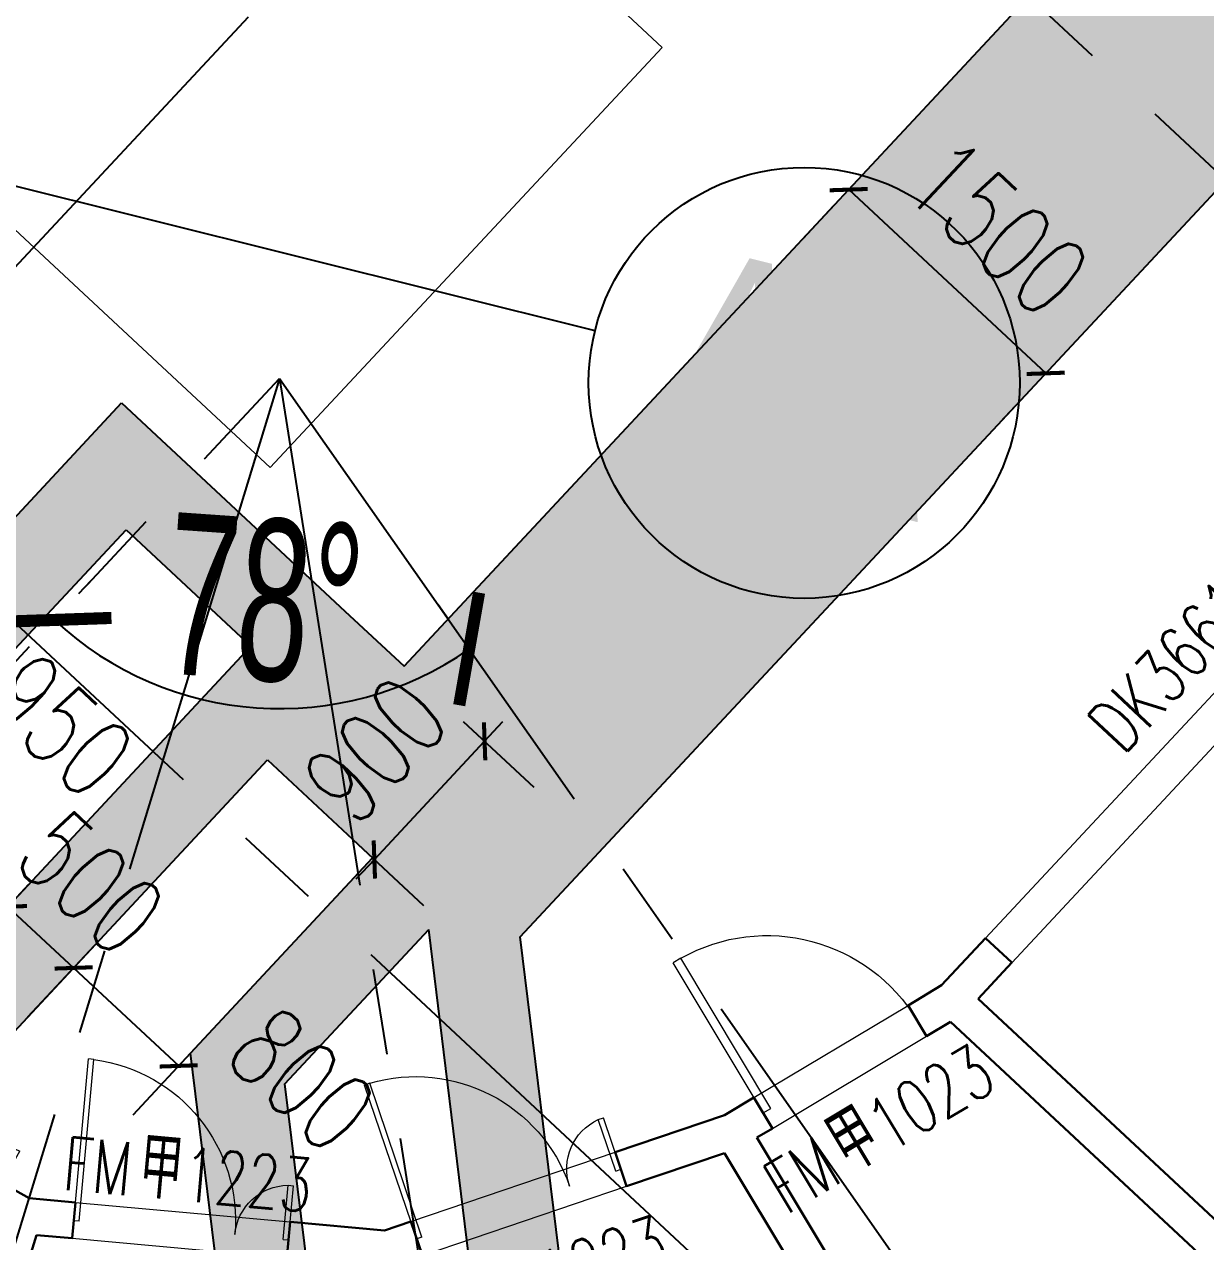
# Model space of a CAD drawing. Extents: x 138868 to 1251000, y -188972 to 132579.
# Drawn here: x 260865 to 267441, y -122574 to -115795 of the extents above; entities that cross this region are included whole.
import ezdxf
from ezdxf.enums import TextEntityAlignment as Align

# ---------------------------------------------------------------- set-up
doc = ezdxf.new("R2010")
doc.units = 0
doc.linetypes.add('CENTER2', pattern=[28.575, 19.05, -3.175, 3.175, -3.175])
doc.layers.get('0').update_dxf_attribs({"color": 8})
doc.layers.get('Defpoints').update_dxf_attribs({"color": 8})
for name, color, linetype in [('#幕墙线-平面', 8, 'Continuous'), ('#标注', 8, 'Continuous'), ('#轴线', 8, 'CENTER2'), ('A-FLOR-PIPE', 8, 'Continuous'), ('A-ROAD', 8, 'Continuous'), ('WINDOW_TEXT', 8, 'Continuous')]:
    doc.layers.add(name, color=color, linetype=linetype)
for name, color, linetype, lineweight in [('DOOR_FIRE', 8, 'Continuous', 13), ('DOOR_FIRE_TEXT', 8, 'Continuous', 9), ('E', 8, 'Continuous', 9), ('PUB_DIM', 8, 'Continuous', 5), ('WALL', 8, 'Continuous', 30), ('WINDOW', 8, 'Continuous', 13)]:
    doc.layers.add(name, color=color, linetype=linetype, lineweight=lineweight)
doc.styles.add('_TCH_DIM_T3', font='SIMPLEX', dxfattribs={"width": 0.705882, "bigfont": 'GBCBIG'})
doc.styles.add('_TCH_WINDOW', font='SIMPLEX', dxfattribs={"height": 3.5, "bigfont": 'GBCBIG'})
doc.styles.add('JHZX', font='jrs.shx', dxfattribs={"width": 0.6, "bigfont": 'jhz.shx'})
doc.dimstyles.new('_TCH_ARCH&&150', dxfattribs={"dimtxt": 446.25, "dimasz": 150, "dimexe": 375, "dimexo": 450, "dimgap": 189.375, "dimtad": 1, "dimdec": 0, "dimzin": 0, "dimdsep": 46, "dimtxsty": '_TCH_DIM_T3', "dimblk": 'ARCHTICK', "dimcen": 0.09, "dimclrt": 7, "dimazin": 2, "dimtfac": 1, "dimtdec": 0, "dimtix": 1, "dimtmove": 2, "dimatfit": 3, "dimfxl": 150, "dimtolj": 1, "dimtzin": 0, "dimarcsym": 0})
doc.dimstyles.new('JZBZ-300', dxfattribs={"dimscale": 300, "dimtxt": 3, "dimasz": 1.5, "dimexe": 1, "dimexo": 1, "dimgap": 0.5, "dimtad": 1, "dimdec": 0, "dimdsep": 46, "dimtxsty": 'JHZX', "dimblk1": 'ARCHTICK', "dimblk2": 'ARCHTICK', "dimsah": 1, "dimcen": 0, "dimclrd": 1, "dimclre": 1, "dimclrt": 2, "dimadec": 1, "dimazin": 2, "dimtfac": 1, "dimtdec": 0, "dimtix": 1, "dimtmove": 0, "dimatfit": 3, "dimfxl": 1, "dimtolj": 1, "dimlwd": -1, "dimlwe": -1, "dimarcsym": 1})

# ---------------------------------------------------------------- blocks, each defined once
blk = doc.blocks.new('_ARCHTICK')
at = {"color": 0, "linetype": 'ByBlock', "const_width": 0.15}
blk.add_lwpolyline([(-0.5, -0.5), (0.5, 0.5)], dxfattribs=at)
blk = doc.blocks.new('*D193')
at = {"layer": 'Defpoints', "color": 0, "transparency": 16777216}
for p in [(-15859, -14807.2), (-14761.9, -15830.2), (-14984, -16068.4)]:
    blk.add_point(p, dxfattribs=at)
at = {"layer": 'PUB_DIM', "color": 0, "lineweight": -2, "transparency": 16777216}
for p, q in [((-16081, -15045.4), (-14984, -16068.4)), ((-16165.9, -15136.4), (-16336.8, -15319.6)), ((-15068.8, -16159.4), (-15239.7, -16342.6))]:
    blk.add_line(p, q, dxfattribs=at)
at = {"layer": 'PUB_DIM', "color": 0, "lineweight": -2, "transparency": 16777216, "xscale": 150, "yscale": 150, "zscale": 150}
for p, rotation in [((-16081, -15045.4), 137.0000000000141), ((-14984, -16068.4), 317.0000000000141)]:
    blk.add_blockref('_ARCHTICK', p, dxfattribs=dict(at, rotation=rotation))
at = {"layer": 'PUB_DIM', "color": 7, "transparency": 16777216, "insert": (-15251.2, -15255.2), "char_height": 446.25, "attachment_point": 5, "rotation": 317, "style": '_TCH_DIM_T3'}
blk.add_mtext('\\A1;1500', dxfattribs=at)
blk = doc.blocks.new('*D222')
at = {"layer": 'Defpoints', "color": 0, "transparency": 16777216}
for p in [(-19974.4, -18927.3), (-19389.3, -19472.9), (-19811.2, -19925.2)]:
    blk.add_point(p, dxfattribs=at)
at = {"layer": 'PUB_DIM', "color": 0, "lineweight": -2, "transparency": 16777216}
for p, q in [((-20281.3, -19256.4), (-20652, -19653.9)), ((-20396.2, -19379.6), (-19811.2, -19925.2)), ((-19696.2, -19802), (-20066.9, -20199.5))]:
    blk.add_line(p, q, dxfattribs=at)
at = {"layer": 'PUB_DIM', "color": 0, "lineweight": -2, "transparency": 16777216, "xscale": 150, "yscale": 150, "zscale": 150}
for p, rotation in [((-20396.2, -19379.6), 137.00000000001), ((-19811.2, -19925.2), 317.00000000001)]:
    blk.add_blockref('_ARCHTICK', p, dxfattribs=dict(at, rotation=rotation))
at = {"layer": 'PUB_DIM', "color": 7, "transparency": 16777216, "insert": (-19123.9, -20002), "char_height": 446.25, "attachment_point": 5, "rotation": 317, "style": '_TCH_DIM_T3'}
blk.add_mtext('\\A1;800', dxfattribs=at)
blk = doc.blocks.new('*D223')
at = {"layer": 'Defpoints', "color": 0, "transparency": 16777216}
for p in [(-20340.1, -18586.3), (-19974.4, -18927.3), (-20396.2, -19379.6)]:
    blk.add_point(p, dxfattribs=at)
at = {"layer": 'PUB_DIM', "color": 0, "lineweight": -2, "transparency": 16777216}
for p, q in [((-20647, -18915.4), (-21017.7, -19312.9)), ((-20761.9, -19038.6), (-20871.6, -18936.3)), ((-20761.9, -19038.6), (-20396.2, -19379.6)), ((-20281.3, -19256.4), (-20652, -19653.9)), ((-20396.2, -19379.6), (-20286.5, -19481.9))]:
    blk.add_line(p, q, dxfattribs=at)
at = {"layer": 'PUB_DIM', "color": 0, "lineweight": -2, "transparency": 16777216, "xscale": 150, "yscale": 150, "zscale": 150}
for p, rotation in [((-20761.9, -19038.6), 317.0000000000099), ((-20396.2, -19379.6), 137.0000000000099)]:
    blk.add_blockref('_ARCHTICK', p, dxfattribs=dict(at, rotation=rotation))
at = {"layer": 'PUB_DIM', "color": 7, "transparency": 16777216, "insert": (-20297.8, -18907.4), "char_height": 446.25, "attachment_point": 5, "rotation": 317, "style": '_TCH_DIM_T3'}
blk.add_mtext('\\A1;500', dxfattribs=at)
blk = doc.blocks.new('*D224')
at = {"layer": 'Defpoints', "color": 0, "transparency": 16777216}
for p in [(-21034.9, -17938.4), (-20340.1, -18586.3), (-20761.9, -19038.6)]:
    blk.add_point(p, dxfattribs=at)
at = {"layer": 'PUB_DIM', "color": 0, "lineweight": -2, "transparency": 16777216}
for p, q in [((-21341.8, -18267.5), (-21712.5, -18665)), ((-21456.7, -18390.7), (-20761.9, -19038.6)), ((-20647, -18915.4), (-21017.7, -19312.9))]:
    blk.add_line(p, q, dxfattribs=at)
at = {"layer": 'PUB_DIM', "color": 0, "lineweight": -2, "transparency": 16777216, "xscale": 150, "yscale": 150, "zscale": 150}
for p, rotation in [((-21456.7, -18390.7), 137.00000000001), ((-20761.9, -19038.6), 317.00000000001)]:
    blk.add_blockref('_ARCHTICK', p, dxfattribs=dict(at, rotation=rotation))
at = {"layer": 'PUB_DIM', "color": 7, "transparency": 16777216, "insert": (-20469.9, -18029), "char_height": 446.25, "attachment_point": 5, "rotation": 317, "style": '_TCH_DIM_T3'}
blk.add_mtext('\\A1;950', dxfattribs=at)
blk = doc.blocks.new('*D229')
at = {"layer": 'Defpoints', "color": 0, "transparency": 16777216}
for p in [(-18556.2, -17699.7), (-18108, -18117.6), (-19170, -18357.9)]:
    blk.add_point(p, dxfattribs=at)
at = {"layer": 'PUB_DIM', "color": 0, "lineweight": -2, "transparency": 16777216}
for p, q in [((-18227.1, -18006.6), (-17833.8, -18373.3)), ((-18108, -18117.6), (-18005.7, -18007.9)), ((-18721.8, -18775.8), (-18108, -18117.6)), ((-18840.9, -18664.8), (-18447.6, -19031.5)), ((-18721.8, -18775.8), (-18824.1, -18885.5))]:
    blk.add_line(p, q, dxfattribs=at)
at = {"layer": 'PUB_DIM', "color": 0, "lineweight": -2, "transparency": 16777216, "xscale": 150, "yscale": 150, "zscale": 150}
for p, rotation in [((-18108, -18117.6), 227.0000000001471), ((-18721.8, -18775.8), 47.00000000014708)]:
    blk.add_blockref('_ARCHTICK', p, dxfattribs=dict(at, rotation=rotation))
at = {"layer": 'PUB_DIM', "color": 7, "transparency": 16777216, "insert": (-18716.6, -18165.4), "char_height": 446.25, "attachment_point": 5, "rotation": 47, "style": '_TCH_DIM_T3'}
blk.add_mtext('\\A1;900', dxfattribs=at)
blk = doc.blocks.new('*D231')
at = {"layer": 'Defpoints', "color": 0, "transparency": 16777216}
for p in [(-15859, -14807.2), (-14761.9, -15830.2), (-14984, -16068.4)]:
    blk.add_point(p, dxfattribs=at)
at = {"layer": 'PUB_DIM', "color": 0, "lineweight": -2, "transparency": 16777216}
for p, q in [((-16081, -15045.4), (-14984, -16068.4)), ((-16165.9, -15136.4), (-16336.8, -15319.6)), ((-15068.8, -16159.4), (-15239.7, -16342.6))]:
    blk.add_line(p, q, dxfattribs=at)
at = {"layer": 'PUB_DIM', "color": 0, "lineweight": -2, "transparency": 16777216, "xscale": 150, "yscale": 150, "zscale": 150}
for p, rotation in [((-16081, -15045.4), 137.0000000000141), ((-14984, -16068.4), 317.0000000000141)]:
    blk.add_blockref('_ARCHTICK', p, dxfattribs=dict(at, rotation=rotation))
at = {"layer": 'PUB_DIM', "color": 7, "transparency": 16777216, "insert": (-15251.2, -15255.2), "char_height": 446.25, "attachment_point": 5, "rotation": 317, "style": '_TCH_DIM_T3'}
blk.add_mtext('\\A1;1500', dxfattribs=at)
blk = doc.blocks.new('*D260')
at = {"layer": 'Defpoints', "color": 0, "transparency": 16777216}
for p in [(-19974.4, -18927.3), (-19389.3, -19472.9), (-19811.2, -19925.2)]:
    blk.add_point(p, dxfattribs=at)
at = {"layer": 'PUB_DIM', "color": 0, "lineweight": -2, "transparency": 16777216}
for p, q in [((-20281.3, -19256.4), (-20652, -19653.9)), ((-20396.2, -19379.6), (-19811.2, -19925.2)), ((-19696.2, -19802), (-20066.9, -20199.5))]:
    blk.add_line(p, q, dxfattribs=at)
at = {"layer": 'PUB_DIM', "color": 0, "lineweight": -2, "transparency": 16777216, "xscale": 150, "yscale": 150, "zscale": 150}
for p, rotation in [((-20396.2, -19379.6), 137.00000000001), ((-19811.2, -19925.2), 317.00000000001)]:
    blk.add_blockref('_ARCHTICK', p, dxfattribs=dict(at, rotation=rotation))
at = {"layer": 'PUB_DIM', "color": 7, "transparency": 16777216, "insert": (-19123.9, -20002), "char_height": 446.25, "attachment_point": 5, "rotation": 317, "style": '_TCH_DIM_T3'}
blk.add_mtext('\\A1;800', dxfattribs=at)
blk = doc.blocks.new('*D261')
at = {"layer": 'Defpoints', "color": 0, "transparency": 16777216}
for p in [(-20340.1, -18586.3), (-19974.4, -18927.3), (-20396.2, -19379.6)]:
    blk.add_point(p, dxfattribs=at)
at = {"layer": 'PUB_DIM', "color": 0, "lineweight": -2, "transparency": 16777216}
for p, q in [((-20647, -18915.4), (-21017.7, -19312.9)), ((-20761.9, -19038.6), (-20871.6, -18936.3)), ((-20761.9, -19038.6), (-20396.2, -19379.6)), ((-20281.3, -19256.4), (-20652, -19653.9)), ((-20396.2, -19379.6), (-20286.5, -19481.9))]:
    blk.add_line(p, q, dxfattribs=at)
at = {"layer": 'PUB_DIM', "color": 0, "lineweight": -2, "transparency": 16777216, "xscale": 150, "yscale": 150, "zscale": 150}
for p, rotation in [((-20761.9, -19038.6), 317.0000000000099), ((-20396.2, -19379.6), 137.0000000000099)]:
    blk.add_blockref('_ARCHTICK', p, dxfattribs=dict(at, rotation=rotation))
at = {"layer": 'PUB_DIM', "color": 7, "transparency": 16777216, "insert": (-20297.8, -18907.4), "char_height": 446.25, "attachment_point": 5, "rotation": 317, "style": '_TCH_DIM_T3'}
blk.add_mtext('\\A1;500', dxfattribs=at)
blk = doc.blocks.new('*D262')
at = {"layer": 'Defpoints', "color": 0, "transparency": 16777216}
for p in [(-21034.9, -17938.4), (-20340.1, -18586.3), (-20761.9, -19038.6)]:
    blk.add_point(p, dxfattribs=at)
at = {"layer": 'PUB_DIM', "color": 0, "lineweight": -2, "transparency": 16777216}
for p, q in [((-21341.8, -18267.5), (-21712.5, -18665)), ((-21456.7, -18390.7), (-20761.9, -19038.6)), ((-20647, -18915.4), (-21017.7, -19312.9))]:
    blk.add_line(p, q, dxfattribs=at)
at = {"layer": 'PUB_DIM', "color": 0, "lineweight": -2, "transparency": 16777216, "xscale": 150, "yscale": 150, "zscale": 150}
for p, rotation in [((-21456.7, -18390.7), 137.00000000001), ((-20761.9, -19038.6), 317.00000000001)]:
    blk.add_blockref('_ARCHTICK', p, dxfattribs=dict(at, rotation=rotation))
at = {"layer": 'PUB_DIM', "color": 7, "transparency": 16777216, "insert": (-20469.9, -18029), "char_height": 446.25, "attachment_point": 5, "rotation": 317, "style": '_TCH_DIM_T3'}
blk.add_mtext('\\A1;950', dxfattribs=at)
blk = doc.blocks.new('*D267')
at = {"layer": 'Defpoints', "color": 0, "transparency": 16777216}
for p in [(-18556.2, -17699.7), (-18108, -18117.6), (-19170, -18357.9)]:
    blk.add_point(p, dxfattribs=at)
at = {"layer": 'PUB_DIM', "color": 0, "lineweight": -2, "transparency": 16777216}
for p, q in [((-18227.1, -18006.6), (-17833.8, -18373.3)), ((-18108, -18117.6), (-18005.7, -18007.9)), ((-18721.8, -18775.8), (-18108, -18117.6)), ((-18840.9, -18664.8), (-18447.6, -19031.5)), ((-18721.8, -18775.8), (-18824.1, -18885.5))]:
    blk.add_line(p, q, dxfattribs=at)
at = {"layer": 'PUB_DIM', "color": 0, "lineweight": -2, "transparency": 16777216, "xscale": 150, "yscale": 150, "zscale": 150}
for p, rotation in [((-18108, -18117.6), 227.0000000001471), ((-18721.8, -18775.8), 47.00000000014708)]:
    blk.add_blockref('_ARCHTICK', p, dxfattribs=dict(at, rotation=rotation))
at = {"layer": 'PUB_DIM', "color": 7, "transparency": 16777216, "insert": (-18716.6, -18165.4), "char_height": 446.25, "attachment_point": 5, "rotation": 47, "style": '_TCH_DIM_T3'}
blk.add_mtext('\\A1;900', dxfattribs=at)
blk = doc.blocks.new('*D269')
at = {"layer": 'Defpoints', "color": 0, "transparency": 16777216}
for p in [(-15859, -14807.2), (-14761.9, -15830.2), (-14984, -16068.4)]:
    blk.add_point(p, dxfattribs=at)
at = {"layer": 'PUB_DIM', "color": 0, "lineweight": -2, "transparency": 16777216}
for p, q in [((-16081, -15045.4), (-14984, -16068.4)), ((-16165.9, -15136.4), (-16336.8, -15319.6)), ((-15068.8, -16159.4), (-15239.7, -16342.6))]:
    blk.add_line(p, q, dxfattribs=at)
at = {"layer": 'PUB_DIM', "color": 0, "lineweight": -2, "transparency": 16777216, "xscale": 150, "yscale": 150, "zscale": 150}
for p, rotation in [((-16081, -15045.4), 137.0000000000141), ((-14984, -16068.4), 317.0000000000141)]:
    blk.add_blockref('_ARCHTICK', p, dxfattribs=dict(at, rotation=rotation))
at = {"layer": 'PUB_DIM', "color": 7, "transparency": 16777216, "insert": (-15251.2, -15255.2), "char_height": 446.25, "attachment_point": 5, "rotation": 317, "style": '_TCH_DIM_T3'}
blk.add_mtext('\\A1;1500', dxfattribs=at)
blk = doc.blocks.new('*D298')
at = {"layer": 'Defpoints', "color": 0, "transparency": 16777216}
for p in [(-19974.4, -18927.3), (-19389.3, -19472.9), (-19811.2, -19925.2)]:
    blk.add_point(p, dxfattribs=at)
at = {"layer": 'PUB_DIM', "color": 0, "lineweight": -2, "transparency": 16777216}
for p, q in [((-20281.3, -19256.4), (-20652, -19653.9)), ((-20396.2, -19379.6), (-19811.2, -19925.2)), ((-19696.2, -19802), (-20066.9, -20199.5))]:
    blk.add_line(p, q, dxfattribs=at)
at = {"layer": 'PUB_DIM', "color": 0, "lineweight": -2, "transparency": 16777216, "xscale": 150, "yscale": 150, "zscale": 150}
for p, rotation in [((-20396.2, -19379.6), 137.00000000001), ((-19811.2, -19925.2), 317.00000000001)]:
    blk.add_blockref('_ARCHTICK', p, dxfattribs=dict(at, rotation=rotation))
at = {"layer": 'PUB_DIM', "color": 7, "transparency": 16777216, "insert": (-19123.9, -20002), "char_height": 446.25, "attachment_point": 5, "rotation": 317, "style": '_TCH_DIM_T3'}
blk.add_mtext('\\A1;800', dxfattribs=at)
blk = doc.blocks.new('*D299')
at = {"layer": 'Defpoints', "color": 0, "transparency": 16777216}
for p in [(-20340.1, -18586.3), (-19974.4, -18927.3), (-20396.2, -19379.6)]:
    blk.add_point(p, dxfattribs=at)
at = {"layer": 'PUB_DIM', "color": 0, "lineweight": -2, "transparency": 16777216}
for p, q in [((-20647, -18915.4), (-21017.7, -19312.9)), ((-20761.9, -19038.6), (-20871.6, -18936.3)), ((-20761.9, -19038.6), (-20396.2, -19379.6)), ((-20281.3, -19256.4), (-20652, -19653.9)), ((-20396.2, -19379.6), (-20286.5, -19481.9))]:
    blk.add_line(p, q, dxfattribs=at)
at = {"layer": 'PUB_DIM', "color": 0, "lineweight": -2, "transparency": 16777216, "xscale": 150, "yscale": 150, "zscale": 150}
for p, rotation in [((-20761.9, -19038.6), 317.0000000000099), ((-20396.2, -19379.6), 137.0000000000099)]:
    blk.add_blockref('_ARCHTICK', p, dxfattribs=dict(at, rotation=rotation))
at = {"layer": 'PUB_DIM', "color": 7, "transparency": 16777216, "insert": (-20297.8, -18907.4), "char_height": 446.25, "attachment_point": 5, "rotation": 317, "style": '_TCH_DIM_T3'}
blk.add_mtext('\\A1;500', dxfattribs=at)
blk = doc.blocks.new('*D300')
at = {"layer": 'Defpoints', "color": 0, "transparency": 16777216}
for p in [(-21034.9, -17938.4), (-20340.1, -18586.3), (-20761.9, -19038.6)]:
    blk.add_point(p, dxfattribs=at)
at = {"layer": 'PUB_DIM', "color": 0, "lineweight": -2, "transparency": 16777216}
for p, q in [((-21341.8, -18267.5), (-21712.5, -18665)), ((-21456.7, -18390.7), (-20761.9, -19038.6)), ((-20647, -18915.4), (-21017.7, -19312.9))]:
    blk.add_line(p, q, dxfattribs=at)
at = {"layer": 'PUB_DIM', "color": 0, "lineweight": -2, "transparency": 16777216, "xscale": 150, "yscale": 150, "zscale": 150}
for p, rotation in [((-21456.7, -18390.7), 137.00000000001), ((-20761.9, -19038.6), 317.00000000001)]:
    blk.add_blockref('_ARCHTICK', p, dxfattribs=dict(at, rotation=rotation))
at = {"layer": 'PUB_DIM', "color": 7, "transparency": 16777216, "insert": (-20469.9, -18029), "char_height": 446.25, "attachment_point": 5, "rotation": 317, "style": '_TCH_DIM_T3'}
blk.add_mtext('\\A1;950', dxfattribs=at)
blk = doc.blocks.new('*D305')
at = {"layer": 'Defpoints', "color": 0, "transparency": 16777216}
for p in [(-18556.2, -17699.7), (-18108, -18117.6), (-19170, -18357.9)]:
    blk.add_point(p, dxfattribs=at)
at = {"layer": 'PUB_DIM', "color": 0, "lineweight": -2, "transparency": 16777216}
for p, q in [((-18227.1, -18006.6), (-17833.8, -18373.3)), ((-18108, -18117.6), (-18005.7, -18007.9)), ((-18721.8, -18775.8), (-18108, -18117.6)), ((-18840.9, -18664.8), (-18447.6, -19031.5)), ((-18721.8, -18775.8), (-18824.1, -18885.5))]:
    blk.add_line(p, q, dxfattribs=at)
at = {"layer": 'PUB_DIM', "color": 0, "lineweight": -2, "transparency": 16777216, "xscale": 150, "yscale": 150, "zscale": 150}
for p, rotation in [((-18108, -18117.6), 227.0000000001471), ((-18721.8, -18775.8), 47.00000000014708)]:
    blk.add_blockref('_ARCHTICK', p, dxfattribs=dict(at, rotation=rotation))
at = {"layer": 'PUB_DIM', "color": 7, "transparency": 16777216, "insert": (-18716.6, -18165.4), "char_height": 446.25, "attachment_point": 5, "rotation": 47, "style": '_TCH_DIM_T3'}
blk.add_mtext('\\A1;900', dxfattribs=at)
blk = doc.blocks.new('*D307')
at = {"layer": 'Defpoints', "color": 0, "transparency": 16777216}
for p in [(-15859, -14807.2), (-14761.9, -15830.2), (-14984, -16068.4)]:
    blk.add_point(p, dxfattribs=at)
at = {"layer": 'PUB_DIM', "color": 0, "lineweight": -2, "transparency": 16777216}
for p, q in [((-16081, -15045.4), (-14984, -16068.4)), ((-16165.9, -15136.4), (-16336.8, -15319.6)), ((-15068.8, -16159.4), (-15239.7, -16342.6))]:
    blk.add_line(p, q, dxfattribs=at)
at = {"layer": 'PUB_DIM', "color": 0, "lineweight": -2, "transparency": 16777216, "xscale": 150, "yscale": 150, "zscale": 150}
for p, rotation in [((-16081, -15045.4), 137.0000000000141), ((-14984, -16068.4), 317.0000000000141)]:
    blk.add_blockref('_ARCHTICK', p, dxfattribs=dict(at, rotation=rotation))
at = {"layer": 'PUB_DIM', "color": 7, "transparency": 16777216, "insert": (-15251.2, -15255.2), "char_height": 446.25, "attachment_point": 5, "rotation": 317, "style": '_TCH_DIM_T3'}
blk.add_mtext('\\A1;1500', dxfattribs=at)
blk = doc.blocks.new('*D336')
at = {"layer": 'Defpoints', "color": 0, "transparency": 16777216}
for p in [(-19974.4, -18927.3), (-19389.3, -19472.9), (-19811.2, -19925.2)]:
    blk.add_point(p, dxfattribs=at)
at = {"layer": 'PUB_DIM', "color": 0, "lineweight": -2, "transparency": 16777216}
for p, q in [((-20281.3, -19256.4), (-20652, -19653.9)), ((-20396.2, -19379.6), (-19811.2, -19925.2)), ((-19696.2, -19802), (-20066.9, -20199.5))]:
    blk.add_line(p, q, dxfattribs=at)
at = {"layer": 'PUB_DIM', "color": 0, "lineweight": -2, "transparency": 16777216, "xscale": 150, "yscale": 150, "zscale": 150}
for p, rotation in [((-20396.2, -19379.6), 137.00000000001), ((-19811.2, -19925.2), 317.00000000001)]:
    blk.add_blockref('_ARCHTICK', p, dxfattribs=dict(at, rotation=rotation))
at = {"layer": 'PUB_DIM', "color": 7, "transparency": 16777216, "insert": (-19123.9, -20002), "char_height": 446.25, "attachment_point": 5, "rotation": 317, "style": '_TCH_DIM_T3'}
blk.add_mtext('\\A1;800', dxfattribs=at)
blk = doc.blocks.new('*D337')
at = {"layer": 'Defpoints', "color": 0, "transparency": 16777216}
for p in [(-20340.1, -18586.3), (-19974.4, -18927.3), (-20396.2, -19379.6)]:
    blk.add_point(p, dxfattribs=at)
at = {"layer": 'PUB_DIM', "color": 0, "lineweight": -2, "transparency": 16777216}
for p, q in [((-20647, -18915.4), (-21017.7, -19312.9)), ((-20761.9, -19038.6), (-20871.6, -18936.3)), ((-20761.9, -19038.6), (-20396.2, -19379.6)), ((-20281.3, -19256.4), (-20652, -19653.9)), ((-20396.2, -19379.6), (-20286.5, -19481.9))]:
    blk.add_line(p, q, dxfattribs=at)
at = {"layer": 'PUB_DIM', "color": 0, "lineweight": -2, "transparency": 16777216, "xscale": 150, "yscale": 150, "zscale": 150}
for p, rotation in [((-20761.9, -19038.6), 317.0000000000099), ((-20396.2, -19379.6), 137.0000000000099)]:
    blk.add_blockref('_ARCHTICK', p, dxfattribs=dict(at, rotation=rotation))
at = {"layer": 'PUB_DIM', "color": 7, "transparency": 16777216, "insert": (-20297.8, -18907.4), "char_height": 446.25, "attachment_point": 5, "rotation": 317, "style": '_TCH_DIM_T3'}
blk.add_mtext('\\A1;500', dxfattribs=at)
blk = doc.blocks.new('*D338')
at = {"layer": 'Defpoints', "color": 0, "transparency": 16777216}
for p in [(-21034.9, -17938.4), (-20340.1, -18586.3), (-20761.9, -19038.6)]:
    blk.add_point(p, dxfattribs=at)
at = {"layer": 'PUB_DIM', "color": 0, "lineweight": -2, "transparency": 16777216}
for p, q in [((-21341.8, -18267.5), (-21712.5, -18665)), ((-21456.7, -18390.7), (-20761.9, -19038.6)), ((-20647, -18915.4), (-21017.7, -19312.9))]:
    blk.add_line(p, q, dxfattribs=at)
at = {"layer": 'PUB_DIM', "color": 0, "lineweight": -2, "transparency": 16777216, "xscale": 150, "yscale": 150, "zscale": 150}
for p, rotation in [((-21456.7, -18390.7), 137.00000000001), ((-20761.9, -19038.6), 317.00000000001)]:
    blk.add_blockref('_ARCHTICK', p, dxfattribs=dict(at, rotation=rotation))
at = {"layer": 'PUB_DIM', "color": 7, "transparency": 16777216, "insert": (-20469.9, -18029), "char_height": 446.25, "attachment_point": 5, "rotation": 317, "style": '_TCH_DIM_T3'}
blk.add_mtext('\\A1;950', dxfattribs=at)
blk = doc.blocks.new('*D343')
at = {"layer": 'Defpoints', "color": 0, "transparency": 16777216}
for p in [(-18556.2, -17699.7), (-18108, -18117.6), (-19170, -18357.9)]:
    blk.add_point(p, dxfattribs=at)
at = {"layer": 'PUB_DIM', "color": 0, "lineweight": -2, "transparency": 16777216}
for p, q in [((-18227.1, -18006.6), (-17833.8, -18373.3)), ((-18108, -18117.6), (-18005.7, -18007.9)), ((-18721.8, -18775.8), (-18108, -18117.6)), ((-18840.9, -18664.8), (-18447.6, -19031.5)), ((-18721.8, -18775.8), (-18824.1, -18885.5))]:
    blk.add_line(p, q, dxfattribs=at)
at = {"layer": 'PUB_DIM', "color": 0, "lineweight": -2, "transparency": 16777216, "xscale": 150, "yscale": 150, "zscale": 150}
for p, rotation in [((-18108, -18117.6), 227.0000000001471), ((-18721.8, -18775.8), 47.00000000014708)]:
    blk.add_blockref('_ARCHTICK', p, dxfattribs=dict(at, rotation=rotation))
at = {"layer": 'PUB_DIM', "color": 7, "transparency": 16777216, "insert": (-18716.6, -18165.4), "char_height": 446.25, "attachment_point": 5, "rotation": 47, "style": '_TCH_DIM_T3'}
blk.add_mtext('\\A1;900', dxfattribs=at)
blk = doc.blocks.new('*D345')
at = {"layer": 'Defpoints', "color": 0, "transparency": 16777216}
for p in [(-15859, -14807.2), (-14761.9, -15830.2), (-14984, -16068.4)]:
    blk.add_point(p, dxfattribs=at)
at = {"layer": 'PUB_DIM', "color": 0, "lineweight": -2, "transparency": 16777216}
for p, q in [((-16081, -15045.4), (-14984, -16068.4)), ((-16165.9, -15136.4), (-16336.8, -15319.6)), ((-15068.8, -16159.4), (-15239.7, -16342.6))]:
    blk.add_line(p, q, dxfattribs=at)
at = {"layer": 'PUB_DIM', "color": 0, "lineweight": -2, "transparency": 16777216, "xscale": 150, "yscale": 150, "zscale": 150}
for p, rotation in [((-16081, -15045.4), 137.0000000000141), ((-14984, -16068.4), 317.0000000000141)]:
    blk.add_blockref('_ARCHTICK', p, dxfattribs=dict(at, rotation=rotation))
at = {"layer": 'PUB_DIM', "color": 7, "transparency": 16777216, "insert": (-15251.2, -15255.2), "char_height": 446.25, "attachment_point": 5, "rotation": 317, "style": '_TCH_DIM_T3'}
blk.add_mtext('\\A1;1500', dxfattribs=at)
blk = doc.blocks.new('*D374')
at = {"layer": 'Defpoints', "color": 0, "transparency": 16777216}
for p in [(-19974.4, -18927.3), (-19389.3, -19472.9), (-19811.2, -19925.2)]:
    blk.add_point(p, dxfattribs=at)
at = {"layer": 'PUB_DIM', "color": 0, "lineweight": -2, "transparency": 16777216}
for p, q in [((-20281.3, -19256.4), (-20652, -19653.9)), ((-20396.2, -19379.6), (-19811.2, -19925.2)), ((-19696.2, -19802), (-20066.9, -20199.5))]:
    blk.add_line(p, q, dxfattribs=at)
at = {"layer": 'PUB_DIM', "color": 0, "lineweight": -2, "transparency": 16777216, "xscale": 150, "yscale": 150, "zscale": 150}
for p, rotation in [((-20396.2, -19379.6), 137.00000000001), ((-19811.2, -19925.2), 317.00000000001)]:
    blk.add_blockref('_ARCHTICK', p, dxfattribs=dict(at, rotation=rotation))
at = {"layer": 'PUB_DIM', "color": 7, "transparency": 16777216, "insert": (-19123.9, -20002), "char_height": 446.25, "attachment_point": 5, "rotation": 317, "style": '_TCH_DIM_T3'}
blk.add_mtext('\\A1;800', dxfattribs=at)
blk = doc.blocks.new('*D375')
at = {"layer": 'Defpoints', "color": 0, "transparency": 16777216}
for p in [(-20340.1, -18586.3), (-19974.4, -18927.3), (-20396.2, -19379.6)]:
    blk.add_point(p, dxfattribs=at)
at = {"layer": 'PUB_DIM', "color": 0, "lineweight": -2, "transparency": 16777216}
for p, q in [((-20647, -18915.4), (-21017.7, -19312.9)), ((-20761.9, -19038.6), (-20871.6, -18936.3)), ((-20761.9, -19038.6), (-20396.2, -19379.6)), ((-20281.3, -19256.4), (-20652, -19653.9)), ((-20396.2, -19379.6), (-20286.5, -19481.9))]:
    blk.add_line(p, q, dxfattribs=at)
at = {"layer": 'PUB_DIM', "color": 0, "lineweight": -2, "transparency": 16777216, "xscale": 150, "yscale": 150, "zscale": 150}
for p, rotation in [((-20761.9, -19038.6), 317.0000000000099), ((-20396.2, -19379.6), 137.0000000000099)]:
    blk.add_blockref('_ARCHTICK', p, dxfattribs=dict(at, rotation=rotation))
at = {"layer": 'PUB_DIM', "color": 7, "transparency": 16777216, "insert": (-20297.8, -18907.4), "char_height": 446.25, "attachment_point": 5, "rotation": 317, "style": '_TCH_DIM_T3'}
blk.add_mtext('\\A1;500', dxfattribs=at)
blk = doc.blocks.new('*D376')
at = {"layer": 'Defpoints', "color": 0, "transparency": 16777216}
for p in [(-21034.9, -17938.4), (-20340.1, -18586.3), (-20761.9, -19038.6)]:
    blk.add_point(p, dxfattribs=at)
at = {"layer": 'PUB_DIM', "color": 0, "lineweight": -2, "transparency": 16777216}
for p, q in [((-21341.8, -18267.5), (-21712.5, -18665)), ((-21456.7, -18390.7), (-20761.9, -19038.6)), ((-20647, -18915.4), (-21017.7, -19312.9))]:
    blk.add_line(p, q, dxfattribs=at)
at = {"layer": 'PUB_DIM', "color": 0, "lineweight": -2, "transparency": 16777216, "xscale": 150, "yscale": 150, "zscale": 150}
for p, rotation in [((-21456.7, -18390.7), 137.00000000001), ((-20761.9, -19038.6), 317.00000000001)]:
    blk.add_blockref('_ARCHTICK', p, dxfattribs=dict(at, rotation=rotation))
at = {"layer": 'PUB_DIM', "color": 7, "transparency": 16777216, "insert": (-20469.9, -18029), "char_height": 446.25, "attachment_point": 5, "rotation": 317, "style": '_TCH_DIM_T3'}
blk.add_mtext('\\A1;950', dxfattribs=at)
blk = doc.blocks.new('*D381')
at = {"layer": 'Defpoints', "color": 0, "transparency": 16777216}
for p in [(-18556.2, -17699.7), (-18108, -18117.6), (-19170, -18357.9)]:
    blk.add_point(p, dxfattribs=at)
at = {"layer": 'PUB_DIM', "color": 0, "lineweight": -2, "transparency": 16777216}
for p, q in [((-18227.1, -18006.6), (-17833.8, -18373.3)), ((-18108, -18117.6), (-18005.7, -18007.9)), ((-18721.8, -18775.8), (-18108, -18117.6)), ((-18840.9, -18664.8), (-18447.6, -19031.5)), ((-18721.8, -18775.8), (-18824.1, -18885.5))]:
    blk.add_line(p, q, dxfattribs=at)
at = {"layer": 'PUB_DIM', "color": 0, "lineweight": -2, "transparency": 16777216, "xscale": 150, "yscale": 150, "zscale": 150}
for p, rotation in [((-18108, -18117.6), 227.0000000001471), ((-18721.8, -18775.8), 47.00000000014708)]:
    blk.add_blockref('_ARCHTICK', p, dxfattribs=dict(at, rotation=rotation))
at = {"layer": 'PUB_DIM', "color": 7, "transparency": 16777216, "insert": (-18716.6, -18165.4), "char_height": 446.25, "attachment_point": 5, "rotation": 47, "style": '_TCH_DIM_T3'}
blk.add_mtext('\\A1;900', dxfattribs=at)
blk = doc.blocks.new('$WINLIB2D$00000007')
for points in [[(-0.5, 0.5), (0.5, 0.5)], [(-0.5, 0.5), (-0.5, -0.5)], [(0.5, 0.5), (0.5, -0.5)], [(-0.5, -0.5), (0.5, -0.5)]]:
    blk.add_lwpolyline(points)
blk = doc.blocks.new('$DorLib2D$00000001')
for p, q in [((0.45, 0.975), (0.5, 0.975)), ((0.45, 0), (0.45, 0.975)), ((0.5, 0), (0.5, 0.975)), ((0.5, 0), (0.45, 0))]:
    blk.add_line(p, q)
blk.add_arc((0.475, 0), 0.975, 91.46928, 180)
blk = doc.blocks.new('$DorLib2D$00000225')
for p, q in [((0.475, -0.0014), (0.475, 0.7521)), ((0.475, 0.7521), (0.5, 0.7521)), ((0.5, -0.0014), (0.5, 0.7521)), ((-0.5, 0), (-0.5, 0.252)), ((-0.475, 0.252), (-0.5, 0.252)), ((-0.475, 0), (-0.475, 0.252)), ((-0.475, 0), (-0.5, 0)), ((0.475, -0.0014), (0.5, -0.0014))]:
    blk.add_line(p, q)
for centre, radius, start, end in [((0.5046, -0.0019), 0.7546, 92.2493, 179.7238), ((-0.5008, 0.0026), 0.2508, 359.7899, 84.0974)]:
    blk.add_arc(centre, radius, start, end)
blk = doc.blocks.new('*U3167')
blk.add_line((20, 0), (0, 0))
blk.add_circle((24, 0), 4)
at = {"style": 'JHZX', "width": 0.75}
blk.add_attdef('AXES', text='', height=4, dxfattribs=at).set_placement((24, 0), align=Align.MIDDLE_CENTER)
blk = doc.blocks.new('*D3338')
at = {"layer": '#标注', "ltscale": 300, "transparency": 16777216}
for p, q in [((261168.4, -118965), (261236, -118892.5)), ((263225.7, -119108.9), (263168.8, -119027.7))]:
    blk.add_line(p, q, dxfattribs=at)
blk.add_arc((262285.9, -117766.7), 1839.4, 227, 305, dxfattribs=at)
at = {"layer": 'Defpoints', "color": 0, "ltscale": 300, "transparency": 16777216}
for p in [(262285.9, -117766.7), (260963.8, -119184.4), (263397.8, -119354.6), (261748.1, -119525.7)]:
    blk.add_point(p, dxfattribs=at)
at = {"layer": '#标注', "ltscale": 300, "transparency": 16777216, "xscale": 450, "yscale": 450, "zscale": 450}
for p, rotation in [((261031.4, -119111.9), 136.9999999995453), ((263340.9, -119273.4), 35.000000000001)]:
    blk.add_blockref('_ARCHTICK', p, dxfattribs=dict(at, rotation=rotation))
at = {"layer": '#标注', "ltscale": 300, "transparency": 16777216, "insert": (262199.4, -119003.1), "char_height": 900, "attachment_point": 5, "rotation": 356, "style": 'JHZX'}
blk.add_mtext('\\A1;78°', dxfattribs=at)
blk = doc.blocks.new('*D3348')
at = {"layer": '#标注', "ltscale": 300, "transparency": 16777216}
for p, q in [((146690.9, -69157.6), (145493.7, -66906.1)), ((299030.4, -89213.5), (300769.5, -87348.6))]:
    blk.add_line(p, q, dxfattribs=at)
blk.add_arc((208802, -185971.6), 134550, 47, 118, dxfattribs=at)
at = {"layer": 'Defpoints', "color": 0, "ltscale": 300, "transparency": 16777216}
for p in [(253346.6, -59009.1), (146831.7, -69422.5), (298825.8, -89432.9), (208802, -185971.6)]:
    blk.add_point(p, dxfattribs=at)
at = {"layer": '#标注', "ltscale": 300, "transparency": 16777216, "xscale": 450, "yscale": 450, "zscale": 450}
for p, rotation in [((145634.6, -67171), 207.9999999999996), ((300564.9, -87568), 316.9999999936651)]:
    blk.add_blockref('_ARCHTICK', p, dxfattribs=dict(at, rotation=rotation))
at = {"layer": '#标注', "ltscale": 300, "transparency": 16777216, "insert": (226442.6, -51977.8), "char_height": 900, "attachment_point": 5, "rotation": 352.5, "style": 'JHZX'}
blk.add_mtext('\\A1;71°', dxfattribs=at)
blk = doc.blocks.new('*D3349')
at = {"layer": '#标注', "ltscale": 300, "transparency": 16777216}
for p, q in [((274351.2, -71051.6), (275020, -69879)), ((299030.4, -89213.5), (299951.1, -88226.2))]:
    blk.add_line(p, q, dxfattribs=at)
blk.add_arc((208802, -185971.6), 133350, 47, 60.3, dxfattribs=at)
at = {"layer": 'Defpoints', "color": 0, "ltscale": 300, "transparency": 16777216}
for p in [(274202.5, -71312.2), (291935.7, -81707.5), (298825.8, -89432.9), (208802, -185971.6)]:
    blk.add_point(p, dxfattribs=at)
at = {"layer": '#标注', "ltscale": 300, "transparency": 16777216, "xscale": 450, "yscale": 450, "zscale": 450}
for p, rotation in [((274871.4, -70139.6), 150.2999999171138), ((299746.5, -88445.6), 316.9999999936651)]:
    blk.add_blockref('_ARCHTICK', p, dxfattribs=dict(at, rotation=rotation))
at = {"layer": '#标注', "ltscale": 300, "transparency": 16777216, "insert": (288196.3, -78086.7), "char_height": 900, "attachment_point": 5, "rotation": 323.65, "style": 'JHZX'}
blk.add_mtext('\\A1;13.3°', dxfattribs=at)
blk = doc.blocks.new('*D3350')
at = {"layer": '#标注', "ltscale": 300, "transparency": 16777216}
for p, q in [((240808.3, -57601.5), (241134.8, -56291.6)), ((274351.2, -71051.6), (275020, -69879))]:
    blk.add_line(p, q, dxfattribs=at)
blk.add_arc((208802, -185971.6), 133350, 60.3, 76, dxfattribs=at)
at = {"layer": 'Defpoints', "color": 0, "ltscale": 300, "transparency": 16777216}
for p in [(240735.7, -57892.6), (264030.7, -64596.1), (274202.5, -71312.2), (208802, -185971.6)]:
    blk.add_point(p, dxfattribs=at)
at = {"layer": '#标注', "ltscale": 300, "transparency": 16777216, "xscale": 450, "yscale": 450, "zscale": 450}
for p, rotation in [((241062.3, -56582.7), 165.999999999999), ((274871.4, -70139.6), 330.2999999171137)]:
    blk.add_blockref('_ARCHTICK', p, dxfattribs=dict(at, rotation=rotation))
at = {"layer": '#标注', "ltscale": 300, "transparency": 16777216, "insert": (258655.2, -61644.4), "char_height": 900, "attachment_point": 5, "rotation": 338.15, "style": 'JHZX'}
blk.add_mtext('\\A1;15.7°', dxfattribs=at)
blk = doc.blocks.new('yougou')
at = {"layer": 'A-FLOR-PIPE'}
h = blk.add_hatch(dxfattribs=at)
h.set_pattern_fill('TRIANG', color=256, scale=100)
h.set_pattern_definition([(60, (-1254643.84, -298610.17), (-142.87495, 247.46673), [142.875, -142.875]), (120, (-1254643.84, -298610.17), (-285.74995, 3e-05), [142.875, -142.875]), (0, (-1254715.27, -298486.43), (142.875, 247.4667), [142.875, -142.875])])
h.paths.add_polyline_path([(-13264.9, -14224.8), (-8900.1, -9544.2), (-4535.3, -4863.5), (0, 0), (-7158.3, 6675.3), (-7499.3, 6309.6), (-706.7, -24.7), (-4730.5, -4339.7), (-11532.1, 2002.9), (-11873.1, 1637.2), (-5364, -4432.5), (-9387.8, -8747.5), (-15896.8, -2677.7), (-16237.8, -3043.4), (-9948.2, -8908.6), (-13972, -13223.6), (-20261.6, -7358.4), (-20602.6, -7724.1), (-14532.4, -13384.7), (-18556.2, -17699.7), (-18885.3, -17392.8), (-20128.6, -16233.4), (-23396.6, -19737.9), (-23030.9, -20078.9), (-20103.9, -16940), (-19409.1, -17587.9), (-21482.8, -19811.6), (-21844, -20993.3), (-21365.9, -21139.4), (-21038.4, -20068.2), (-19316.3, -18221.5), (-18731.2, -18767.1), (-19744.7, -19854), (-19527, -21626.9), (-19030.8, -21566), (-19220, -20024.5), (-18418.8, -19165.2), (-18137.5, -21456.3), (-17641.2, -21395.3), (-17910, -19206.1)])
for p, q in [((-18556.2, -17699.7), (-14532.4, -13384.7)), ((-17910, -19206.1), (-13264.9, -14224.8)), ((-23396.6, -19737.9), (-20128.6, -16233.4)), ((-20128.6, -16233.4), (-18885.3, -17392.8)), ((-23030.9, -20078.9), (-20103.9, -16940)), ((-20103.9, -16940), (-19409.1, -17587.9)), ((-18885.3, -17392.8), (-18556.2, -17699.7)), ((-21482.8, -19811.6), (-19409.1, -17587.9)), ((-21038.4, -20068.2), (-19316.3, -18221.5)), ((-19316.3, -18221.5), (-18731.2, -18767.1)), ((-19744.7, -19854), (-18731.2, -18767.1)), ((-19220, -20024.5), (-18418.8, -19165.2)), ((-18137.5, -21456.3), (-18418.8, -19165.2)), ((-17641.2, -21395.3), (-17910, -19206.1)), ((-19527, -21626.9), (-19744.7, -19854)), ((-19030.8, -21566), (-19220, -20024.5))]:
    blk.add_line(p, q, dxfattribs=at)
at = {"layer": 'PUB_DIM'}
for p1, p2, distance, picture, middle in [((-15859, -14807.2), (-14761.9, -15830.2), -325.6, '*D193', (-15251.2, -15255.2)), ((-15859, -14807.2), (-14761.9, -15830.2), -325.6, '*D231', (-15251.2, -15255.2)), ((-15859, -14807.2), (-14761.9, -15830.2), -325.6, '*D269', (-15251.2, -15255.2)), ((-15859, -14807.2), (-14761.9, -15830.2), -325.6, '*D307', (-15251.2, -15255.2)), ((-15859, -14807.2), (-14761.9, -15830.2), -325.6, '*D345', (-15251.2, -15255.2)), ((-19170, -18357.9), (-18556.2, -17699.7), -612.8, '*D229', (-18716.6, -18165.4)), ((-19170, -18357.9), (-18556.2, -17699.7), -612.8, '*D267', (-18716.6, -18165.4)), ((-19170, -18357.9), (-18556.2, -17699.7), -612.8, '*D305', (-18716.6, -18165.4)), ((-19170, -18357.9), (-18556.2, -17699.7), -612.8, '*D343', (-18716.6, -18165.4)), ((-19170, -18357.9), (-18556.2, -17699.7), -612.8, '*D381', (-18716.6, -18165.4)), ((-20340.1, -18586.3), (-19974.4, -18927.3), -618.5, '*D223', (-20297.8, -18907.4)), ((-20340.1, -18586.3), (-19974.4, -18927.3), -618.5, '*D261', (-20297.8, -18907.4)), ((-20340.1, -18586.3), (-19974.4, -18927.3), -618.5, '*D299', (-20297.8, -18907.4)), ((-20340.1, -18586.3), (-19974.4, -18927.3), -618.5, '*D337', (-20297.8, -18907.4)), ((-20340.1, -18586.3), (-19974.4, -18927.3), -618.5, '*D375', (-20297.8, -18907.4))]:
    dim = blk.add_aligned_dim(p1=p1, p2=p2, distance=distance, dimstyle='_TCH_ARCH&&150', dxfattribs=at)
    dim.commit()
    dim.dimension.update_dxf_attribs({"geometry": picture, "text_midpoint": middle})
for base, p1, p2, picture, middle in [((-20761.9, -19038.6), (-21034.9, -17938.4), (-20340.1, -18586.3), '*D224', (-20469.9, -18029)), ((-20761.9, -19038.6), (-21034.9, -17938.4), (-20340.1, -18586.3), '*D262', (-20469.9, -18029)), ((-20761.9, -19038.6), (-21034.9, -17938.4), (-20340.1, -18586.3), '*D300', (-20469.9, -18029)), ((-20761.9, -19038.6), (-21034.9, -17938.4), (-20340.1, -18586.3), '*D338', (-20469.9, -18029)), ((-20761.9, -19038.6), (-21034.9, -17938.4), (-20340.1, -18586.3), '*D376', (-20469.9, -18029)), ((-19811.2, -19925.2), (-19974.4, -18927.3), (-19389.3, -19472.9), '*D222', (-19123.9, -20002)), ((-19811.2, -19925.2), (-19974.4, -18927.3), (-19389.3, -19472.9), '*D260', (-19123.9, -20002)), ((-19811.2, -19925.2), (-19974.4, -18927.3), (-19389.3, -19472.9), '*D298', (-19123.9, -20002)), ((-19811.2, -19925.2), (-19974.4, -18927.3), (-19389.3, -19472.9), '*D336', (-19123.9, -20002)), ((-19811.2, -19925.2), (-19974.4, -18927.3), (-19389.3, -19472.9), '*D374', (-19123.9, -20002))]:
    dim = blk.add_linear_dim(base=base, p1=p1, p2=p2, angle=317, dimstyle='_TCH_ARCH&&150', dxfattribs=at)
    dim.commit()
    dim.dimension.update_dxf_attribs({"geometry": picture, "text_midpoint": middle, "dimtype": 129})
blk = doc.blocks.new('A$C27be4f04')
at = {"layer": 'A-ROAD'}
blk.add_arc((0, -124900), 69700, 29.172799, 150.827201, dxfattribs=at)
at = {"layer": 'DOOR_FIRE'}
for p, q in [((56124.1, -60700.2), (56982.2, -60186.6)), ((56226.8, -60871.8), (57084.9, -60358.2)), ((54214.7, -61390.5), (55351.1, -61004.9)), ((54278.9, -61579.9), (55415.3, -61194.3)), ((52347.2, -61284.6), (53542.3, -61393)), ((52329.1, -61483.8), (53524.2, -61592.2))]:
    blk.add_line(p, q, dxfattribs=at)
at = {"layer": 'E', "elevation": 0}
blk.add_lwpolyline([(49762.1, -49395.9), (47579.7, -51736.2), (53430.5, -57192.2), (55612.9, -54851.9)], close=True, dxfattribs=at)
at = {"layer": 'WALL'}
for p, q in [((57413.5, -59812.5), (57168.7, -60075)), ((57559.7, -59948.9), (57413.5, -59812.5)), ((57372.7, -60149.5), (57559.7, -59948.9)), ((57168.7, -60075), (56982.2, -60186.6)), ((56982.2, -60186.6), (57084.9, -60358.2)), ((57372.7, -60149.5), (58762.3, -61445.3)), ((57084.9, -60358.2), (57217.9, -60278.6)), ((57217.9, -60278.6), (58625.4, -61591.1)), ((56124.1, -60700.2), (55960.1, -60798.3)), ((56226.8, -60871.8), (56124.1, -60700.2)), ((55960.1, -60798.3), (55351.1, -61004.9)), ((56141, -60923.1), (56226.8, -60871.8)), ((57222.5, -62723), (56141, -60923.1)), ((55351.1, -61004.9), (55415.3, -61194.3)), ((55415.3, -61194.3), (55959.7, -61009.6)), ((57050.7, -62825.4), (55959.7, -61009.6)), ((52088.5, -61261.2), (51937.2, -61175.9)), ((52347.2, -61284.6), (52088.5, -61261.2)), ((52329.1, -61483.8), (52347.2, -61284.6)), ((53542.3, -61393), (53524.2, -61592.2)), ((54067, -61440.6), (53542.3, -61393)), ((54214.7, -61390.5), (54067, -61440.6)), ((54278.9, -61579.9), (54214.7, -61390.5)), ((51510.6, -63491.4), (52129.9, -61465.7)), ((52129.9, -61465.7), (52329.1, -61483.8))]:
    blk.add_line(p, q, dxfattribs=at)
at = {"layer": 'A-FLOR-PIPE'}
blk.add_blockref('yougou', (72732.9, -40598.6), dxfattribs=at)
at = {"layer": 'DOOR_FIRE', "zscale": 200}
for name, p, xscale, yscale, rotation in [('$DorLib2D$00000001', (56604.5, -60529.2), -1000, 1000, 30.89997870651553), ('$DorLib2D$00000225', (51365.4, -60968.3), -1200, 1200, 330.5882578802817), ('$DorLib2D$00000225', (54815, -61292.4), -1200, 1200, 18.73975316987741), ('$DorLib2D$00000225', (52935.7, -61438.4), -1200, 1200, 354.8185354329764)]:
    blk.add_blockref(name, p, dxfattribs=dict(at, xscale=xscale, yscale=yscale, rotation=rotation))
at = {"layer": 'WINDOW'}
ref = blk.add_blockref('$WINLIB2D$00000007', (58714.2, -58564.3), dxfattribs=dict(at, xscale=3600, yscale=200, zscale=3600, rotation=47.00000000000439))
ref.add_attrib('A', 'DK3661', (58180.3, -58797.9), dxfattribs={"layer": 'WINDOW_TEXT', "height": 297.5, "rotation": 47, "style": '_TCH_WINDOW', "width": 0.705882})
at = {"layer": 'DOOR_FIRE_TEXT', "style": '_TCH_WINDOW', "width": 0.705882}
for s, rotation, p in [('1023', 30.89998, (56875, -61014.4)), ('FM', 354.81854, (52270.4, -61213.5)), ('FM', 30.89998, (56303.7, -61356.3)), ('1223', 354.81854, (52933.4, -61273.6)), ('1223', 18.73975, (54990.1, -61861.9))]:
    blk.add_text(s, height=297.5, rotation=rotation, dxfattribs=at).set_placement(p)
at = {"layer": 'DOOR_FIRE_TEXT', "style": '_TCH_WINDOW'}
for rotation, p in [(30.89998, (56664.1, -61140.6)), (354.81854, (52688.7, -61251.4))]:
    blk.add_text('甲', height=337.6, rotation=rotation, dxfattribs=at).set_placement(p)

msp = doc.modelspace()

# ---------------------------------------------------------------- linework, layer by layer
at = {"layer": '#轴线', "ltscale": 150}
for p, q in [((254317.5, -124112.3), (288010.1, -87981.4)), ((257753.7, -107524.1), (272892.8, -121641.5)), ((253388.9, -112204.8), (268528, -126322.2)), ((258944.1, -121350.3), (262285.9, -117766.7)), ((262285.9, -117766.7), (259949.1, -125409.9)), ((262285.9, -117766.7), (266870.1, -124313.7)), ((262285.9, -117766.7), (263536.2, -125660.7))]:
    msp.add_line(p, q, dxfattribs=at)
msp.add_arc((208802, -185971.6), 79800, 44.845516, 120, dxfattribs=at)

# ---------------------------------------------------------------- block references
at = {"layer": '#幕墙线-平面', "ltscale": 300}
msp.add_blockref('A$C27be4f04', (208802, -61071.6), dxfattribs=at)
at = {"layer": '#标注', "xscale": 300, "yscale": 300, "rotation": 345.9999999999856}
msp.add_blockref('*U3167', (258219.9, -116049.9), dxfattribs=at).add_auto_attribs({'AXES': 'AA'})

# ---------------------------------------------------------------- dimensions: what is measured, and where the dimension line sits
at = {"layer": '#标注', "ltscale": 300}
for base, center, p1, p2, picture, middle in [((253346.6, -59009.1), (208802, -185971.6), (298825.8, -89432.9), (146831.7, -69422.5), '*D3348', (226442.6, -51977.8)), ((264030.7, -64596.1), (208802, -185971.6), (274202.5, -71312.2), (240735.7, -57892.6), '*D3350', (258655.2, -61644.4)), ((291935.7, -81707.5), (208802, -185971.6), (298825.8, -89432.9), (274202.5, -71312.2), '*D3349', (288196.3, -78086.7)), ((261748.1, -119525.7), (262285.9, -117766.7), (260963.8, -119184.4), (263397.8, -119354.6), '*D3338', (262199.4, -119003.1))]:
    dim = msp.add_angular_dim_3p(base=base, center=center, p1=p1, p2=p2, dimstyle='JZBZ-300', override={"dimclrd": 256, "dimclre": 256, "dimclrt": 256}, dxfattribs=at)
    dim.commit()
    dim.dimension.update_dxf_attribs({"geometry": picture, "text_midpoint": middle})

doc.saveas('drawing.dxf')
